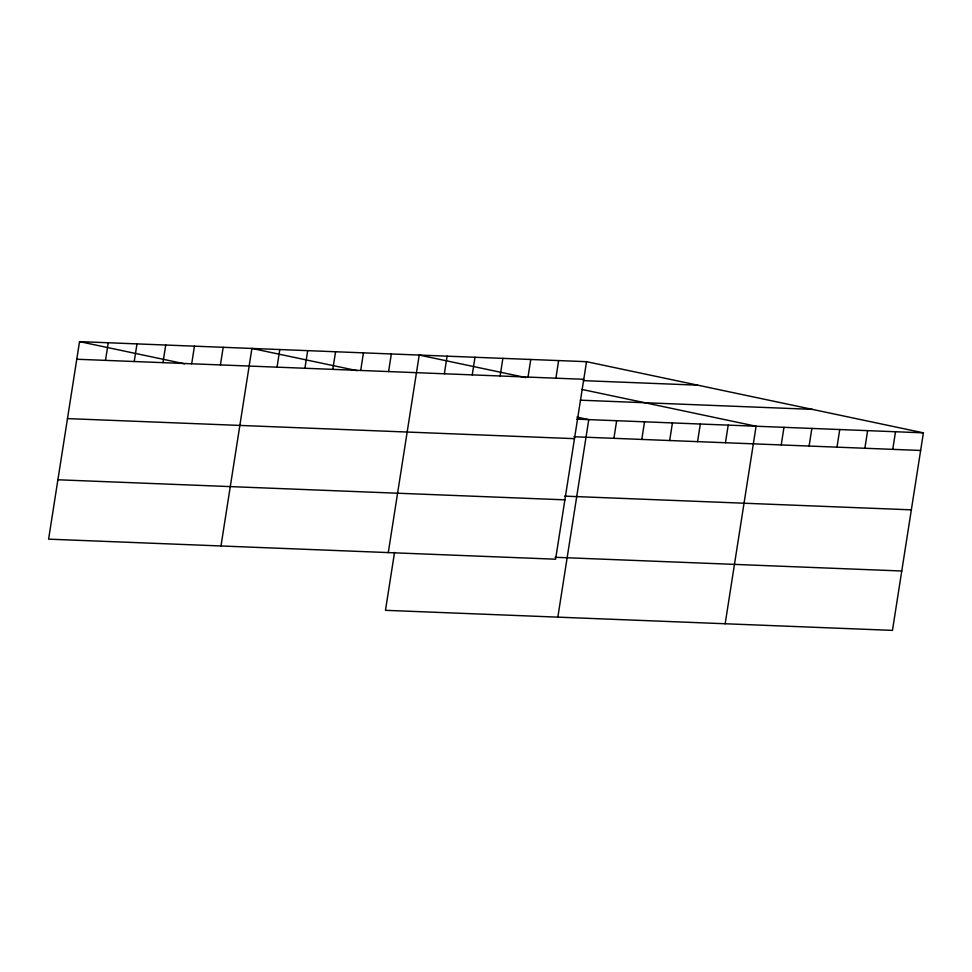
<?xml version="1.0" encoding="UTF-8"?>
<svg xmlns="http://www.w3.org/2000/svg" width="972" height="972" viewBox="0 0 972 972"><rect width="100%" height="100%" fill="white"/><g stroke="black" fill="none" stroke-linecap="round" stroke-linejoin="round"><path stroke-width="1.46" d="M586.529 361.681L79.534 341.622L48.6 539.156L555.595 559.204L586.529 361.681L923.4 432.844L892.466 630.378L385.471 610.319L394.535 552.436M105.498 360.369L108.257 342.764M134.233 361.511L136.991 343.894M162.968 362.641L165.726 345.036M191.691 363.783L194.449 346.166M220.425 364.925L223.183 347.308M220.984 545.972L251.906 348.438L357.149 370.672M277.044 367.161L279.802 349.543M304.929 368.267L307.687 350.649M332.813 369.36L335.571 351.755M360.697 370.466L363.455 352.86M388.581 371.571L391.339 353.954M388.29 552.582L419.224 355.059L525.937 377.61M444.35 373.783L447.108 356.165M472.234 374.876L474.992 357.271M500.118 375.982L502.876 358.364M528.003 377.087L530.761 359.47M555.887 378.193L558.645 360.576M557.843 617.135L588.777 419.612L576.918 417.11M613.903 438.323L616.661 420.718M641.787 439.429L644.545 421.824M669.672 440.535L672.43 422.917M697.568 441.64L700.326 424.023M725.452 442.746L728.21 425.128M725.161 623.757L756.095 426.234L581.778 389.408M781.221 444.945L783.979 427.34M809.105 446.051L811.863 428.433M836.989 447.156L839.747 429.539M864.873 448.25L867.632 430.645M892.758 449.356L895.516 431.75M76.776 359.239L583.771 379.287M583.224 380.635L697.702 385.167M580.345 400.185L812.228 409.358M576.688 419.139L923.4 432.844M573.93 436.744L920.642 450.461M67.481 418.604L574.476 438.664M564.623 496.121L911.347 509.838M57.895 479.779L564.902 499.839M555.048 557.284L901.761 571.001M79.534 341.622L184.765 363.856"/></g></svg>
